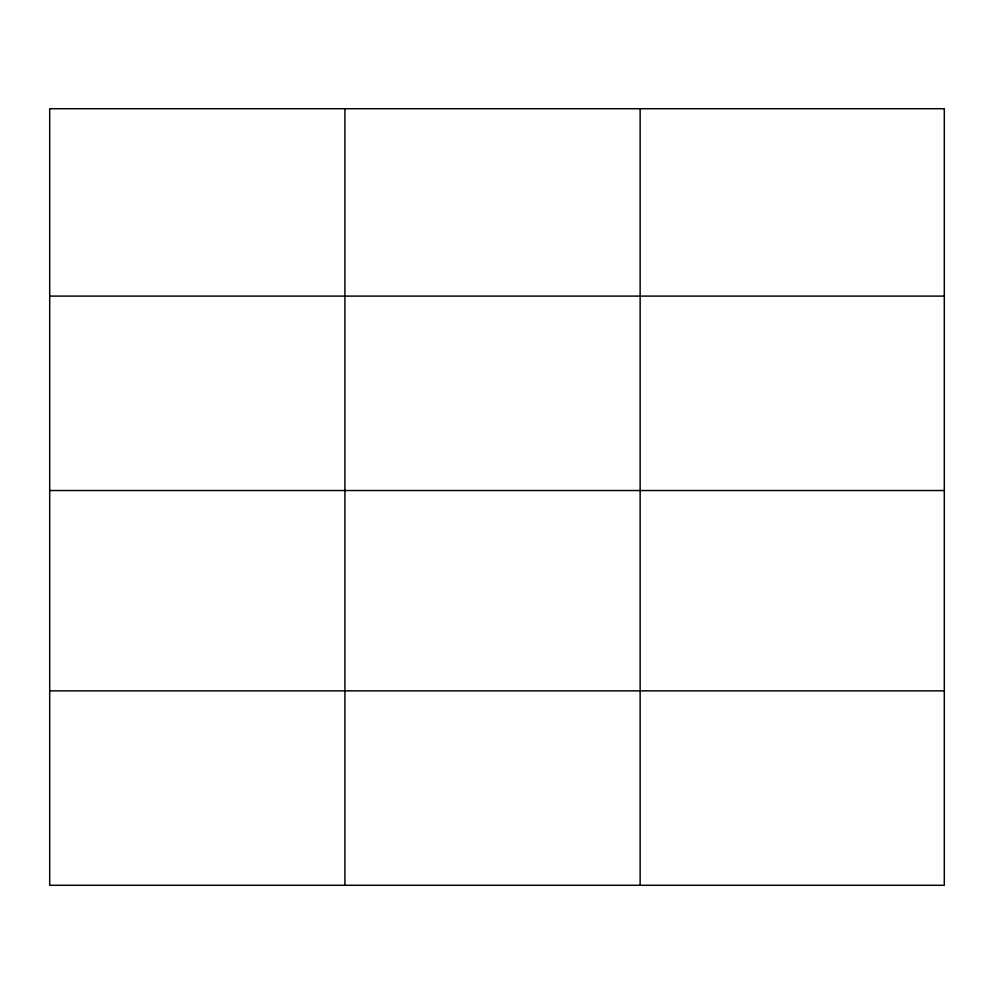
<?xml version="1.0" encoding="UTF-8"?>
<svg xmlns="http://www.w3.org/2000/svg" width="994" height="994" viewBox="0 0 994 994"><rect width="100%" height="100%" fill="white"/><g stroke="black" fill="none" stroke-linecap="round" stroke-linejoin="round"><path stroke-width="1.49" d="M49.7 296.1L944.3 296.1M49.7 490.527L944.3 490.527M49.7 690.855L944.3 690.855M640.136 108.719L640.136 885.281M344.918 108.719L344.918 885.281M944.3 108.719L49.7 108.719L49.7 885.281L944.3 885.281L944.3 108.719"/></g></svg>
